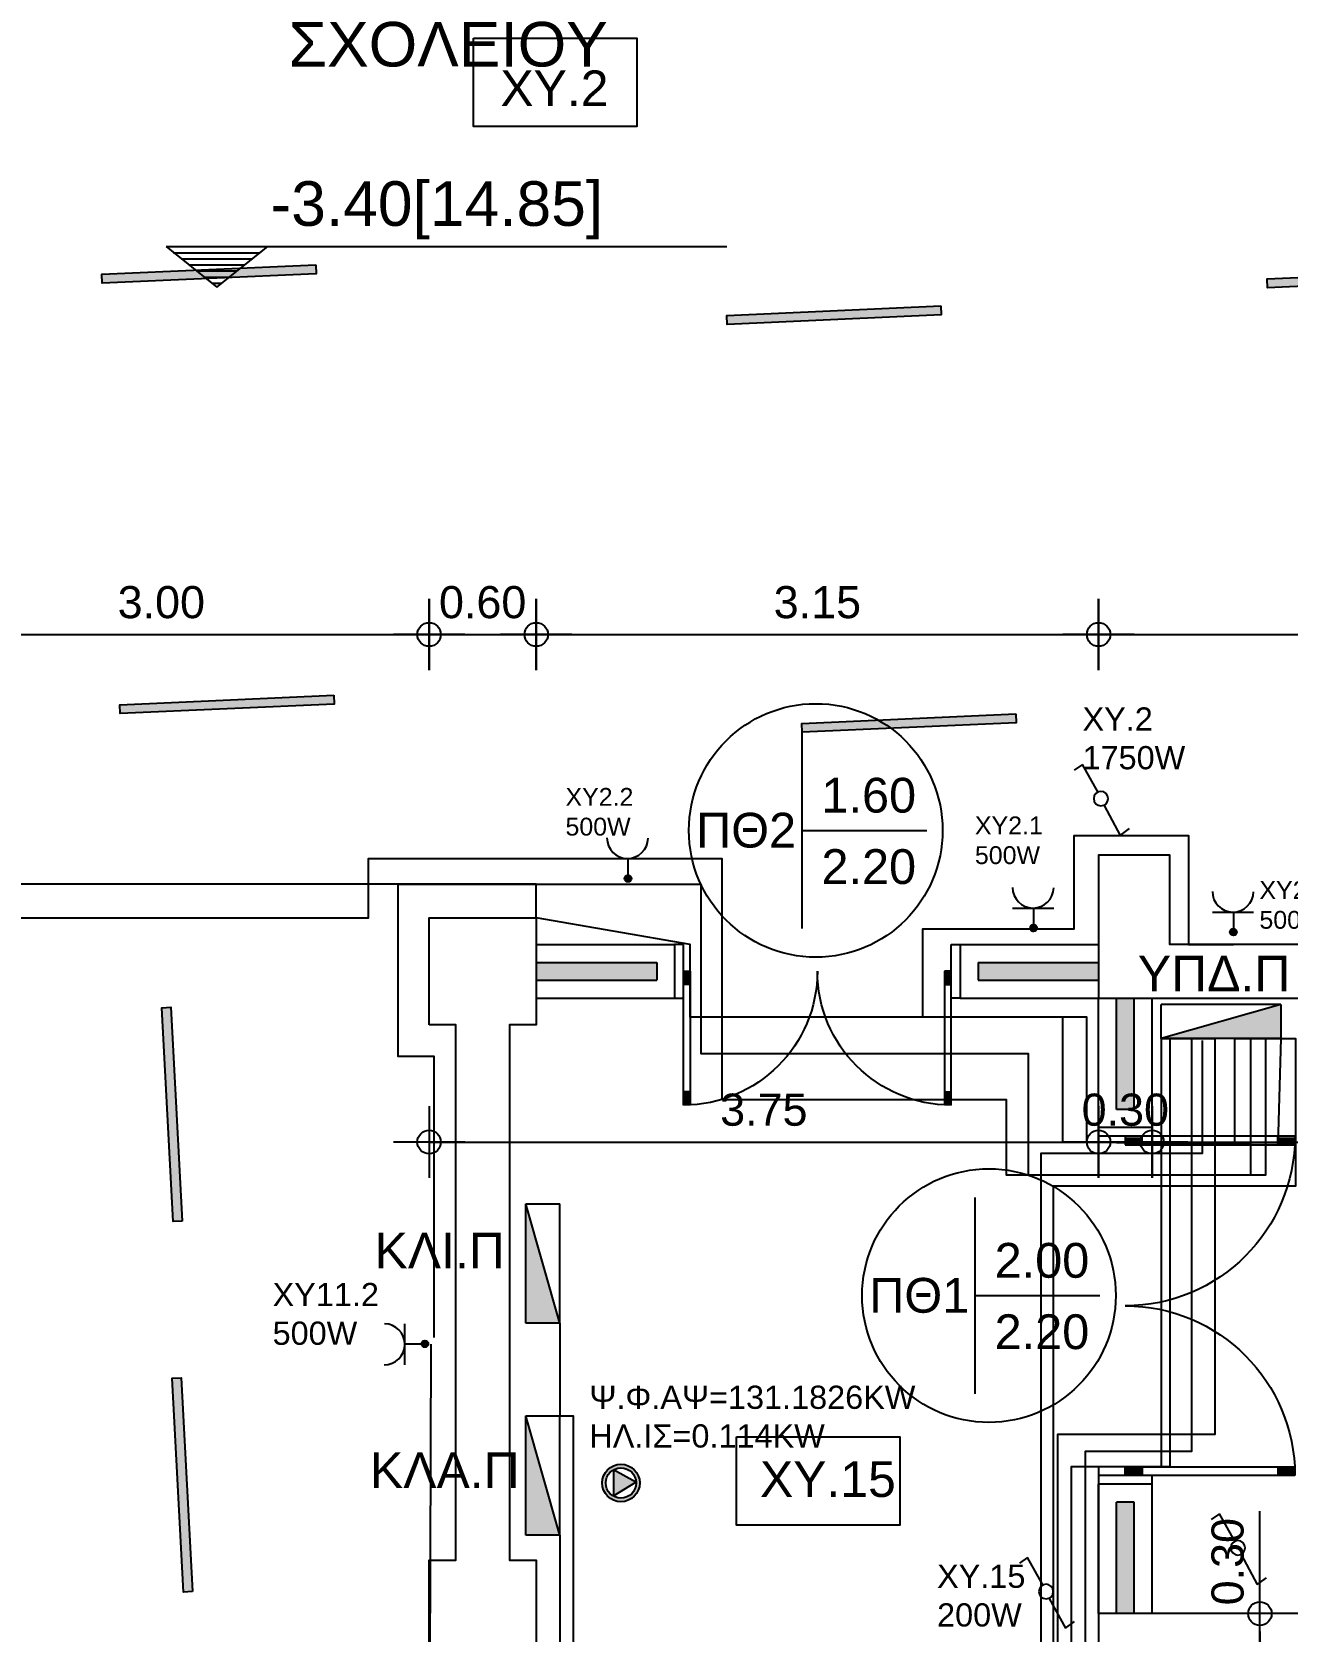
# Model space of a CAD drawing. Header units: metres. Extents: x -11 to 85, y -301 to 135.
# Drawn here: x 34.15 to 41.18, y -270.99 to -262.03 of the extents above; entities that cross this region are included whole.
import ezdxf
from ezdxf.enums import TextEntityAlignment as Align

# ---------------------------------------------------------------- set-up
doc = ezdxf.new("R2010")
doc.units = ezdxf.units.M
doc.header["$LTSCALE"] = 0.036
doc.header["$PDMODE"] = 2
for name, color, linetype in [('arxitek ypogeio', 252, 'Continuous'), ('DIMBLK', 252, 'Continuous'), ('electext', 20, 'Continuous'), ('hatch color', 252, 'Continuous'), ('HLEK-SYMBOL', 3, 'Continuous'), ('HLEK_FL001_SYMBOLS', 230, 'Continuous'), ('KYKLOFORHTES', 152, 'Continuous'), ('Parathira', 252, 'Continuous')]:
    doc.layers.add(name, color=color, linetype=linetype)
doc.styles.add('COMU-N', font='arial.ttf')
doc.styles.get("Standard").update_dxf_attribs({"font": 'arial.ttf'})
doc.styles.add('W4MS2', font='W4MS2.shx')
doc.dimstyles.new('CADWDOT', dxfattribs={"dimscale": 0.1, "dimtxt": 1.8, "dimasz": 0.08, "dimexe": 2, "dimexo": 0, "dimgap": 0.09, "dimtad": 0, "dimrnd": 0.001, "dimzin": 0, "dimdsep": 46, "dimtxsty": 'Standard', "dimblk1": 'ARTDIM', "dimblk2": 'ARTDIM', "dimsah": 1, "dimcen": 0.09, "dimdle": 0.05, "dimse1": 1, "dimse2": 1, "dimadec": 0, "dimazin": 0, "dimtfac": 1, "dimtmove": 0, "dimatfit": 3, "dimldrblk": 'ARTDIM', "dimfxl": 2, "dimtvp": 0.9999, "dimtolj": 1, "dimtzin": 0, "dimarcsym": 0})

# ---------------------------------------------------------------- blocks, each defined once
blk = doc.blocks.new('ARTDIM')
at = {"layer": 'DIMBLK'}
for p, q in [((0, -24.9975), (0, 24.9975)), ((-24.9975, 0), (24.9975, 0))]:
    blk.add_line(p, q, dxfattribs=at)
blk.add_circle((0, 0), 8.25, dxfattribs=at)
blk = doc.blocks.new('*D1570')
at = {"layer": 'arxitek ypogeio', "color": 0, "lineweight": -2}
blk.add_line((33.3817, -265.4081), (36.3657, -265.4081), dxfattribs=at)
at = {"layer": 'Defpoints', "color": 0, "transparency": 16777216}
for p in [(36.3737, -265.4081), (33.3737, -266.1271), (36.3737, -266.1271)]:
    blk.add_point(p, dxfattribs=at)
at = {"layer": 'arxitek ypogeio', "color": 0, "lineweight": -2, "xscale": 0.008, "yscale": 0.008, "zscale": 0.008, "rotation": 180}
blk.add_blockref('ARTDIM', (33.3737, -265.4081), dxfattribs=at)
at = {"layer": 'arxitek ypogeio', "color": 0, "lineweight": -2, "xscale": 0.008, "yscale": 0.008, "zscale": 0.008}
blk.add_blockref('ARTDIM', (36.3737, -265.4081), dxfattribs=at)
at = {"layer": 'arxitek ypogeio', "color": 0, "insert": (34.8737, -265.2281), "char_height": 0.18, "attachment_point": 5}
blk.add_mtext('\\A1;3.00', dxfattribs=at)
blk = doc.blocks.new('*D1571')
at = {"layer": 'arxitek ypogeio', "color": 0, "lineweight": -2}
blk.add_line((36.3817, -265.4081), (36.9657, -265.4081), dxfattribs=at)
at = {"layer": 'Defpoints', "color": 0, "transparency": 16777216}
for p in [(36.9737, -265.4081), (36.3737, -266.1271), (36.9737, -266.1271)]:
    blk.add_point(p, dxfattribs=at)
at = {"layer": 'arxitek ypogeio', "color": 0, "lineweight": -2, "xscale": 0.008, "yscale": 0.008, "zscale": 0.008, "rotation": 180}
blk.add_blockref('ARTDIM', (36.3737, -265.4081), dxfattribs=at)
at = {"layer": 'arxitek ypogeio', "color": 0, "lineweight": -2, "xscale": 0.008, "yscale": 0.008, "zscale": 0.008}
blk.add_blockref('ARTDIM', (36.9737, -265.4081), dxfattribs=at)
at = {"layer": 'arxitek ypogeio', "color": 0, "insert": (36.6737, -265.2281), "char_height": 0.18, "attachment_point": 5}
blk.add_mtext('\\A1;0.60', dxfattribs=at)
blk = doc.blocks.new('*D1572')
at = {"layer": 'arxitek ypogeio', "color": 0, "lineweight": -2}
blk.add_line((36.9817, -265.4081), (40.1157, -265.4081), dxfattribs=at)
at = {"layer": 'Defpoints', "color": 0, "transparency": 16777216}
for p in [(40.1237, -265.4081), (36.9737, -266.1271), (40.1237, -266.1271)]:
    blk.add_point(p, dxfattribs=at)
at = {"layer": 'arxitek ypogeio', "color": 0, "lineweight": -2, "xscale": 0.008, "yscale": 0.008, "zscale": 0.008, "rotation": 180}
blk.add_blockref('ARTDIM', (36.9737, -265.4081), dxfattribs=at)
at = {"layer": 'arxitek ypogeio', "color": 0, "lineweight": -2, "xscale": 0.008, "yscale": 0.008, "zscale": 0.008}
blk.add_blockref('ARTDIM', (40.1237, -265.4081), dxfattribs=at)
at = {"layer": 'arxitek ypogeio', "color": 0, "insert": (38.5487, -265.2281), "char_height": 0.18, "attachment_point": 5}
blk.add_mtext('\\A1;3.15', dxfattribs=at)
blk = doc.blocks.new('*D1573')
at = {"layer": 'arxitek ypogeio', "color": 0, "lineweight": -2}
blk.add_line((40.1317, -265.4081), (47.7657, -265.4081), dxfattribs=at)
at = {"layer": 'Defpoints', "color": 0, "transparency": 16777216}
for p in [(47.7737, -265.4081), (40.1237, -265.7771), (47.7737, -265.7771)]:
    blk.add_point(p, dxfattribs=at)
at = {"layer": 'arxitek ypogeio', "color": 0, "lineweight": -2, "xscale": 0.008, "yscale": 0.008, "zscale": 0.008, "rotation": 180}
blk.add_blockref('ARTDIM', (40.1237, -265.4081), dxfattribs=at)
at = {"layer": 'arxitek ypogeio', "color": 0, "lineweight": -2, "xscale": 0.008, "yscale": 0.008, "zscale": 0.008}
blk.add_blockref('ARTDIM', (47.7737, -265.4081), dxfattribs=at)
at = {"layer": 'arxitek ypogeio', "color": 0, "insert": (43.9487, -265.2281), "char_height": 0.18, "attachment_point": 5}
blk.add_mtext('\\A1;7.65', dxfattribs=at)
blk = doc.blocks.new('*D1615')
at = {"layer": 'arxitek ypogeio', "color": 0, "lineweight": -2}
blk.add_line((40.1317, -268.2524), (40.4157, -268.2524), dxfattribs=at)
at = {"layer": 'Defpoints', "color": 0, "transparency": 16777216}
for p in [(40.1237, -267.4193), (40.4237, -267.4455), (40.4237, -268.2524)]:
    blk.add_point(p, dxfattribs=at)
at = {"layer": 'arxitek ypogeio', "color": 0, "lineweight": -2, "xscale": 0.008, "yscale": 0.008, "zscale": 0.008, "rotation": 180}
blk.add_blockref('ARTDIM', (40.1237, -268.2524), dxfattribs=at)
at = {"layer": 'arxitek ypogeio', "color": 0, "lineweight": -2, "xscale": 0.008, "yscale": 0.008, "zscale": 0.008}
blk.add_blockref('ARTDIM', (40.4237, -268.2524), dxfattribs=at)
at = {"layer": 'arxitek ypogeio', "color": 0, "insert": (40.2737, -268.0724), "char_height": 0.18, "attachment_point": 5}
blk.add_mtext('\\A1;0.30', dxfattribs=at)
blk = doc.blocks.new('*D1616')
at = {"layer": 'arxitek ypogeio', "color": 0, "lineweight": -2}
blk.add_line((36.3817, -268.2524), (40.1157, -268.2524), dxfattribs=at)
at = {"layer": 'Defpoints', "color": 0, "transparency": 16777216}
for p in [(36.3737, -266.9955), (40.1237, -266.9955), (40.1237, -268.2524)]:
    blk.add_point(p, dxfattribs=at)
at = {"layer": 'arxitek ypogeio', "color": 0, "lineweight": -2, "xscale": 0.008, "yscale": 0.008, "zscale": 0.008, "rotation": 180}
blk.add_blockref('ARTDIM', (36.3737, -268.2524), dxfattribs=at)
at = {"layer": 'arxitek ypogeio', "color": 0, "lineweight": -2, "xscale": 0.008, "yscale": 0.008, "zscale": 0.008}
blk.add_blockref('ARTDIM', (40.1237, -268.2524), dxfattribs=at)
at = {"layer": 'arxitek ypogeio', "color": 0, "insert": (38.2487, -268.0724), "char_height": 0.18, "attachment_point": 5}
blk.add_mtext('\\A1;3.75', dxfattribs=at)
blk = doc.blocks.new('*D1617')
at = {"layer": 'arxitek ypogeio', "color": 0, "lineweight": -2}
blk.add_line((40.4317, -268.2524), (47.4657, -268.2524), dxfattribs=at)
at = {"layer": 'Defpoints', "color": 0, "transparency": 16777216}
for p in [(40.4237, -267.4455), (47.4737, -267.4455), (47.4737, -268.2524)]:
    blk.add_point(p, dxfattribs=at)
at = {"layer": 'arxitek ypogeio', "color": 0, "lineweight": -2, "xscale": 0.008, "yscale": 0.008, "zscale": 0.008, "rotation": 180}
blk.add_blockref('ARTDIM', (40.4237, -268.2524), dxfattribs=at)
at = {"layer": 'arxitek ypogeio', "color": 0, "lineweight": -2, "xscale": 0.008, "yscale": 0.008, "zscale": 0.008}
blk.add_blockref('ARTDIM', (47.4737, -268.2524), dxfattribs=at)
at = {"layer": 'arxitek ypogeio', "color": 0, "insert": (43.9487, -268.0724), "char_height": 0.18, "attachment_point": 5}
blk.add_mtext('\\A1;7.05', dxfattribs=at)
blk = doc.blocks.new('A$C0F035EE8')
at = {"layer": 'Parathira'}
for p, q in [((-0.3, 0), (-0.3, -0.05)), ((0, -0.05), (0, 0)), ((-1.1, -0.05), (-0.15, -0.05)), ((-1.005, -0.0595), (-1.1, -0.0595)), ((-1.005, -0.069), (-1.0998, -0.069)), ((-1.005, -0.0785), (-1.0996, -0.0785)), ((-1.005, -0.088), (-1.0992, -0.088)), ((-1.005, -0.0975), (-1.005, -0.05)), ((-0.3, -0.05), (0, -0.05)), ((-0.245, -0.0975), (-0.245, -0.05)), ((-0.15, -0.0595), (-0.245, -0.0595)), ((-0.15, -0.069), (-0.245, -0.069)), ((-0.15, -0.0785), (-0.245, -0.0785)), ((-0.15, -0.088), (-0.245, -0.088)), ((-0.15, -0.05), (-0.15, -0.0975)), ((-0.15, -0.0975), (-1.0988, -0.0975)), ((-1.005, -1.9405), (-1.1, -1.9405)), ((-1.1, -1.95), (-0.15, -1.95)), ((-1.005, -1.931), (-1.0998, -1.931)), ((-1.005, -1.9215), (-1.0996, -1.9215)), ((-1.005, -1.912), (-1.0992, -1.912)), ((-0.15, -1.9025), (-1.0988, -1.9025)), ((-1.005, -1.9025), (-1.005, -1.95)), ((-0.3, -2), (-0.3, -1.95)), ((-0.3, -1.95), (0, -1.95)), ((-0.245, -1.9025), (-0.245, -1.95)), ((-0.15, -1.912), (-0.245, -1.912)), ((-0.15, -1.9215), (-0.245, -1.9215)), ((-0.15, -1.931), (-0.245, -1.931)), ((-0.15, -1.9405), (-0.245, -1.9405)), ((-0.15, -1.95), (-0.15, -1.9025)), ((0, -1.95), (0, -2))]:
    blk.add_line(p, q, dxfattribs=at)
for centre, start, end in [((-0.15, -0.05), 180, 270), ((-0.15, -1.95), 90, 180)]:
    blk.add_arc(centre, 0.95, start, end, dxfattribs=at)
blk = doc.blocks.new('A$C31B96D1E')
at = {"layer": 'Parathira'}
for p, q in [((0.05, 0.6), (0.05, -0.15)), ((0.0575, 0.525), (0.0575, 0.6)), ((0.065, 0.525), (0.065, 0.5998)), ((0.0725, 0.525), (0.0725, 0.5997)), ((0.08, 0.525), (0.08, 0.5994)), ((0.0875, -0.15), (0.0875, 0.5991)), ((1.5125, -0.15), (1.5125, 0.5991)), ((1.52, 0.525), (1.52, 0.5994)), ((1.5275, 0.525), (1.5275, 0.5997)), ((1.535, 0.525), (1.535, 0.5998)), ((1.5425, 0.525), (1.5425, 0.6)), ((1.55, 0.6), (1.55, -0.15)), ((0.0875, 0.525), (0.05, 0.525)), ((1.5125, 0.525), (1.55, 0.525)), ((0, 0), (0.05, 0)), ((0.05, 0), (0.05, -0.3)), ((1.6, 0), (1.55, 0)), ((1.55, 0), (1.55, -0.3)), ((0.0875, -0.075), (0.05, -0.075)), ((0.0575, -0.15), (0.0575, -0.075)), ((0.065, -0.15), (0.065, -0.075)), ((0.0725, -0.15), (0.0725, -0.075)), ((0.08, -0.15), (0.08, -0.075)), ((1.5125, -0.075), (1.55, -0.075)), ((1.52, -0.15), (1.52, -0.075)), ((1.5275, -0.15), (1.5275, -0.075)), ((1.535, -0.15), (1.535, -0.075)), ((1.5425, -0.15), (1.5425, -0.075)), ((0.05, -0.15), (0.0875, -0.15)), ((1.55, -0.15), (1.5125, -0.15)), ((0.05, -0.3), (0, -0.3)), ((1.55, -0.3), (1.6, -0.3))]:
    blk.add_line(p, q, dxfattribs=at)
for centre, start, end in [((0.05, -0.15), 0, 90), ((1.55, -0.15), 90, 180)]:
    blk.add_arc(centre, 0.75, start, end, dxfattribs=at)
blk = doc.blocks.new('*D1447')
at = {"layer": 'arxitek ypogeio', "color": 0, "lineweight": -2}
for p, q in [((41.0274, -270.8955), (41.0274, -270.3209)), ((41.0274, -271.1875), (41.0274, -270.9035))]:
    blk.add_line(p, q, dxfattribs=at)
at = {"layer": 'Defpoints', "color": 0, "transparency": 16777216}
for p in [(41.0274, -270.8955), (41.2308, -270.8955), (41.2308, -271.1955)]:
    blk.add_point(p, dxfattribs=at)
at = {"layer": 'arxitek ypogeio', "color": 0, "lineweight": -2, "xscale": 0.008, "yscale": 0.008, "zscale": 0.008}
for p, rotation in [((41.0274, -270.8955), 90), ((41.0274, -271.1955), 270)]:
    blk.add_blockref('ARTDIM', p, dxfattribs=dict(at, rotation=rotation))
at = {"layer": 'arxitek ypogeio', "color": 0, "insert": (40.8474, -270.6042), "char_height": 0.18, "attachment_point": 5, "rotation": 90}
blk.add_mtext('\\A1;0.30', dxfattribs=at)
blk = doc.blocks.new('gJ6_a28')
at = {"layer": 'HLEK-SYMBOL', "color": 0, "linetype": 'Continuous'}
for p, q in [((-0.67, 0), (-0.67, 0.19)), ((-0.67, 0.19), (0, 0.19)), ((-0.67, 0), (0, 0.19)), ((0, 0.19), (0, 0)), ((-0.67, 0), (0, 0))]:
    blk.add_line(p, q, dxfattribs=at)
at = {"layer": 'HLEK-SYMBOL', "color": 0}
blk.add_solid([(-0.67, 0.19), (0, 0.19), (-0.67, 0)], dxfattribs=at)
at = {"layer": 'HLEK-SYMBOL', "color": 0, "style": 'W4MS2', "flags": 8}
blk.add_attdef('NODE_NUMBER', (0.018, 0.0914), '', height=0.1, dxfattribs=at)
blk.add_attdef('NODE_NUMBER', (0.018, 0.0914), '', height=0.1, dxfattribs=at)
blk = doc.blocks.new('gJ6_a14')
at = {"linetype": 'Continuous'}
for p, q in [((-0.1176, 0.1119), (0.113, 0.1119)), ((0, 0.1119), (0, 0))]:
    blk.add_line(p, q, dxfattribs=at)
blk.add_arc((-0.0023, 0.2279), 0.1153, 180, 358.95657, dxfattribs=at)
blk = doc.blocks.new('*X1779')
at = {"color": 0}
for p, q in [((15.598, 2.587), (15.737, 2.727)), ((15.598, 2.622), (15.702, 2.727)), ((15.601, 2.607), (15.609, 2.616)), ((15.604, 2.646), (15.605, 2.647)), ((15.605, 2.559), (15.765, 2.719)), ((15.605, 2.577), (15.614, 2.585)), ((15.609, 2.652), (15.618, 2.66)), ((15.611, 2.547), (15.618, 2.554)), ((15.614, 2.621), (15.623, 2.63)), ((15.617, 2.536), (15.789, 2.707)), ((15.618, 2.59), (15.627, 2.599)), ((15.623, 2.665), (15.631, 2.674)), ((15.623, 2.559), (15.631, 2.568)), ((15.627, 2.634), (15.636, 2.643)), ((15.627, 2.528), (15.636, 2.537)), ((15.631, 2.603), (15.64, 2.612)), ((15.633, 2.516), (15.808, 2.691)), ((15.636, 2.678), (15.645, 2.687)), ((15.636, 2.572), (15.645, 2.581)), ((15.64, 2.647), (15.649, 2.656)), ((15.64, 2.541), (15.649, 2.55)), ((15.645, 2.616), (15.654, 2.625)), ((15.645, 2.51), (15.654, 2.519)), ((15.649, 2.691), (15.658, 2.7)), ((15.649, 2.585), (15.658, 2.594)), ((15.653, 2.501), (15.824, 2.672)), ((15.654, 2.66), (15.662, 2.669)), ((15.654, 2.554), (15.662, 2.563)), ((15.658, 2.63), (15.667, 2.638)), ((15.658, 2.523), (15.667, 2.532)), ((15.662, 2.705), (15.671, 2.714)), ((15.662, 2.599), (15.671, 2.607)), ((15.664, 2.494), (15.671, 2.501)), ((15.667, 2.674), (15.676, 2.683)), ((15.667, 2.568), (15.676, 2.577)), ((15.671, 2.643), (15.68, 2.652)), ((15.671, 2.537), (15.68, 2.546)), ((15.676, 2.718), (15.678, 2.721)), ((15.676, 2.489), (15.836, 2.648)), ((15.676, 2.612), (15.685, 2.621)), ((15.676, 2.506), (15.685, 2.515)), ((15.68, 2.687), (15.689, 2.696)), ((15.68, 2.581), (15.689, 2.59)), ((15.685, 2.656), (15.693, 2.665)), ((15.685, 2.55), (15.693, 2.559)), ((15.689, 2.625), (15.698, 2.634)), ((15.689, 2.519), (15.698, 2.528)), ((15.693, 2.7), (15.702, 2.709)), ((15.693, 2.594), (15.702, 2.603)), ((15.693, 2.488), (15.702, 2.497)), ((15.698, 2.669), (15.707, 2.678)), ((15.698, 2.563), (15.707, 2.572)), ((15.702, 2.638), (15.711, 2.647)), ((15.702, 2.532), (15.711, 2.541)), ((15.705, 2.482), (15.843, 2.62)), ((15.707, 2.714), (15.715, 2.722)), ((15.707, 2.607), (15.715, 2.616)), ((15.707, 2.501), (15.715, 2.51)), ((15.711, 2.683), (15.72, 2.691)), ((15.711, 2.577), (15.72, 2.585)), ((15.715, 2.652), (15.724, 2.66)), ((15.715, 2.546), (15.724, 2.554)), ((15.72, 2.727), (15.721, 2.728)), ((15.72, 2.621), (15.729, 2.63)), ((15.72, 2.515), (15.729, 2.523)), ((15.724, 2.696), (15.733, 2.705)), ((15.724, 2.59), (15.733, 2.599)), ((15.724, 2.484), (15.733, 2.493)), ((15.729, 2.665), (15.738, 2.674)), ((15.729, 2.559), (15.738, 2.568)), ((15.733, 2.634), (15.742, 2.643)), ((15.733, 2.528), (15.742, 2.537)), ((15.738, 2.709), (15.746, 2.718)), ((15.738, 2.603), (15.746, 2.612)), ((15.738, 2.497), (15.746, 2.506)), ((15.741, 2.482), (15.842, 2.584)), ((15.742, 2.678), (15.751, 2.687)), ((15.742, 2.572), (15.751, 2.581)), ((15.746, 2.647), (15.755, 2.656)), ((15.746, 2.541), (15.755, 2.55)), ((15.751, 2.722), (15.752, 2.724)), ((15.751, 2.616), (15.76, 2.625)), ((15.751, 2.51), (15.76, 2.519)), ((15.755, 2.691), (15.764, 2.7)), ((15.755, 2.585), (15.764, 2.594)), ((15.76, 2.66), (15.768, 2.669)), ((15.76, 2.554), (15.768, 2.563)), ((15.764, 2.63), (15.773, 2.638)), ((15.764, 2.523), (15.773, 2.532)), ((15.768, 2.705), (15.777, 2.714)), ((15.768, 2.599), (15.777, 2.607)), ((15.768, 2.493), (15.777, 2.501)), ((15.773, 2.674), (15.782, 2.683)), ((15.773, 2.568), (15.782, 2.577)), ((15.777, 2.643), (15.786, 2.652)), ((15.777, 2.537), (15.786, 2.546)), ((15.782, 2.612), (15.791, 2.621)), ((15.782, 2.506), (15.791, 2.515)), ((15.786, 2.687), (15.795, 2.696)), ((15.786, 2.581), (15.795, 2.59)), ((15.791, 2.656), (15.799, 2.665)), ((15.791, 2.55), (15.799, 2.559)), ((15.795, 2.625), (15.804, 2.634)), ((15.795, 2.519), (15.804, 2.528)), ((15.799, 2.594), (15.808, 2.603)), ((15.804, 2.669), (15.813, 2.678)), ((15.804, 2.563), (15.813, 2.572)), ((15.808, 2.638), (15.817, 2.647)), ((15.808, 2.532), (15.817, 2.541)), ((15.813, 2.607), (15.822, 2.616)), ((15.817, 2.577), (15.826, 2.585)), ((15.822, 2.652), (15.83, 2.66)), ((15.822, 2.546), (15.83, 2.554)), ((15.826, 2.621), (15.835, 2.63)), ((15.83, 2.59), (15.839, 2.599)), ((15.835, 2.559), (15.835, 2.56)), ((15.839, 2.634), (15.84, 2.635)), ((15.844, 2.603), (15.844, 2.603))]:
    blk.add_line(p, q, dxfattribs=at)
blk = doc.blocks.new('GJ6_A78')
at = {"layer": 'HLEK-SYMBOL', "color": 0, "linetype": 'Continuous'}
blk.add_circle((0, 0), 0.0989, dxfattribs=at)
at = {"layer": 'HLEK-SYMBOL', "color": 0, "xscale": 0.8, "yscale": 0.8, "zscale": 0.8}
blk.add_blockref('*X1779', (-12.576, -2.084), dxfattribs=at)
blk = doc.blocks.new('priza')
at = {"layer": 'HLEK_FL001_SYMBOLS', "rotation": 180}
blk.add_blockref('gJ6_a14', (87.4, -100.4952), dxfattribs=at)
at = {"layer": 'HLEK_FL001_SYMBOLS', "xscale": 0.1951472641207488, "yscale": 0.1951472641207488, "zscale": 0.1951472641207488}
blk.add_blockref('GJ6_A78', (87.4, -100.4953), dxfattribs=at)
blk = doc.blocks.new('lampes fthorismou 120')
at = {"layer": 'hatch color'}
blk.add_hatch(color=181, dxfattribs=at).paths.add_polyline_path([(84.1811, -99.2639), (84.1811, -99.2139), (85.3811, -99.2139), (85.3811, -99.2639)])
at = {"layer": 'HLEK_FL001_SYMBOLS'}
blk.add_lwpolyline([(84.1811, -99.2639), (84.1811, -99.2139), (85.3811, -99.2139), (85.3811, -99.2639)], close=True, dxfattribs=at)
blk = doc.blocks.new('gJ6_a3')
at = {"linetype": 'Continuous'}
for p, q in [((-0.111, 0.1868), (-0.0592, 0.2092)), ((-0.0239, 0.0342), (-0.111, 0.1868)), ((0.0232, -0.035), (0.1196, -0.1998)), ((0.1196, -0.1998), (0.0608, -0.2242))]:
    blk.add_line(p, q, dxfattribs=at)
blk.add_circle((-0.0004, -0.0004), 0.0405, dxfattribs=at)
blk = doc.blocks.new('neos kykloforitis')
at = {"layer": 'KYKLOFORHTES'}
h = blk.add_hatch(color=256, dxfattribs=at)
edge = h.paths.add_edge_path()
edge.add_ellipse((60.491, -100.7498), major_axis=(0.1053, 0), ratio=0.999848, start_angle=0, end_angle=360)
edge = h.paths.add_edge_path(flags=16)
edge.add_ellipse((60.491, -100.7498), major_axis=(0.0851, 0), ratio=0.999848, start_angle=0, end_angle=360)
blk.add_hatch(color=256, dxfattribs=at).paths.add_polyline_path([(60.4503, -100.676), (60.4503, -100.8221), (60.5753, -100.7462)])
for p, q in [((60.4503, -100.676), (60.4503, -100.8221)), ((60.5753, -100.7462), (60.4503, -100.676)), ((60.4503, -100.8221), (60.5753, -100.7462))]:
    blk.add_line(p, q, dxfattribs=at)
at = {"layer": 'KYKLOFORHTES', "extrusion": (0, -0.017452, 0.999848)}
for radius in [0.1053, 0.0851]:
    blk.add_circle((60.491, -100.7344, 1.8108), radius, dxfattribs=at)

msp = doc.modelspace()

# ---------------------------------------------------------------- hatches: boundary and pattern name
at = {"layer": 'arxitek ypogeio'}
for points in [[(37.6487, -267.2455), (36.9737, -267.2455), (36.9737, -267.3455), (37.6487, -267.3455)], [(40.1237, -267.2455), (39.4487, -267.2455), (39.4487, -267.3455), (40.1237, -267.3455)], [(40.3237, -267.4455), (40.2237, -267.4455), (40.2237, -268.0705), (40.3237, -268.0705)]]:
    msp.add_hatch(color=256, dxfattribs=at).paths.add_polyline_path(points)
h = msp.add_hatch(color=256, dxfattribs=at)
h.paths.add_polyline_path([(40.3237, -270.2705), (40.2237, -270.2705), (40.2237, -270.4666), (40.3237, -270.4666)])
h.paths.add_polyline_path([(40.3237, -270.4666), (40.2237, -270.4666), (40.2237, -270.8955), (40.3237, -270.8955)])

# ---------------------------------------------------------------- linework, layer by layer
for p, q in [((34.8999, -263.2342), (35.185, -263.4623)), ((34.8999, -263.2342), (38.0413, -263.2342)), ((34.9427, -263.2684), (35.4274, -263.2684)), ((35.185, -263.4623), (35.4701, -263.2342)), ((34.9855, -263.3026), (35.3846, -263.3026)), ((35.0282, -263.3368), (35.3418, -263.3368)), ((35.071, -263.371), (35.2991, -263.371)), ((35.1138, -263.4053), (35.2563, -263.4053)), ((35.1565, -263.4395), (35.2135, -263.4395)), ((38.4616, -265.9563), (38.4616, -267.0563)), ((38.4616, -266.5063), (39.1616, -266.5063)), ((36.9737, -267.1455), (37.7487, -267.1455)), ((37.7487, -267.1455), (37.7487, -267.4455)), ((39.3487, -267.1455), (39.3487, -267.4455)), ((39.3487, -267.1455), (40.1237, -267.1455)), ((36.9737, -267.2455), (37.6487, -267.2455)), ((37.6487, -267.2455), (37.6487, -267.3455)), ((39.4487, -267.2455), (40.1237, -267.2455)), ((39.4487, -267.2455), (39.4487, -267.3455)), ((36.9737, -267.3455), (37.6487, -267.3455)), ((39.4487, -267.3455), (40.1237, -267.3455)), ((36.9737, -267.4455), (37.7487, -267.4455)), ((39.3487, -267.4455), (40.1237, -267.4455)), ((40.1237, -268.1705), (40.1237, -267.4455)), ((40.2237, -268.0705), (40.2237, -267.4455)), ((40.3237, -268.0705), (40.3237, -267.4455)), ((40.4237, -268.1705), (40.4237, -267.4455)), ((40.3237, -268.0705), (40.2237, -268.0705)), ((40.4237, -268.1705), (40.1237, -268.1705)), ((39.4316, -268.5631), (39.4316, -269.6631)), ((39.4316, -269.1131), (40.1316, -269.1131)), ((40.1237, -270.8955), (40.1237, -270.1705)), ((40.4237, -270.1705), (40.1237, -270.1705)), ((40.4237, -270.8955), (40.4237, -270.1705)), ((40.3237, -270.2705), (40.2237, -270.2705)), ((40.2237, -270.8955), (40.2237, -270.2705)), ((40.3237, -270.8955), (40.3237, -270.2705))]:
    msp.add_line(p, q, dxfattribs=at)
msp.add_lwpolyline([(47.7737, -271.1955), (47.7737, -267.1455), (43.8737, -267.1455), (43.8737, -266.6455), (43.5737, -266.6455), (43.5737, -267.1455), (40.5237, -267.1455), (40.5237, -266.6455), (40.1237, -266.6455), (40.1237, -267.4455), (47.4737, -267.4455), (47.4737, -270.8955), (40.1237, -270.8955), (40.1237, -271.1955), (42.3237, -271.1955), (42.3237, -272.6955), (40.1237, -272.6955), (40.1237, -273.5955), (40.4237, -273.5955), (40.4237, -272.9955), (42.6237, -272.9955), (42.6237, -271.1955), (47.4737, -271.1955)], dxfattribs=at)
msp.add_lwpolyline([(36.3737, -267.5955), (36.3737, -266.9955), (36.9737, -266.9955), (36.9737, -267.5955), (36.8237, -267.5955), (36.8237, -270.5955), (36.9737, -270.5955), (36.9737, -271.1955), (36.8237, -271.1955), (36.8237, -274.1955), (36.5237, -274.1955), (36.5237, -271.1955), (36.3737, -271.1955), (36.3737, -270.5955), (36.5237, -270.5955), (36.5237, -267.5955)], close=True, dxfattribs=at)
for centre in [(38.5397, -266.5063), (39.5097, -269.1131)]:
    msp.add_circle(centre, 0.7105, dxfattribs=at)
at = {"layer": 'electext'}
for points in [[(36.6226, -262.0666), (37.537, -262.0666), (37.537, -262.5614), (36.6226, -262.5614)], [(38.0959, -269.9047), (39.0103, -269.9047), (39.0103, -270.3995), (38.0959, -270.3995)]]:
    msp.add_lwpolyline(points, close=True, dxfattribs=at)
at = {"layer": 'HLEK_FL001_SYMBOLS'}
msp.add_line((36.3832, -269.3859), (36.35, -280.8299), dxfattribs=at)
for points in [[(40.8843, -267.6721), (41.1448, -267.6721), (41.1287, -268.268), (39.9237, -268.2524), (39.9237, -267.5531), (37.8362, -267.5531), (37.8362, -267.1455), (36.9737, -266.9955), (36.9737, -266.8073), (25.8737, -266.8073), (25.8737, -266.1007)], [(40.8843, -267.6721), (40.8843, -268.268), (40.0577, -268.2524), (40.0577, -267.5531), (39.1392, -267.5531), (39.1392, -267.0578), (39.9879, -267.0578), (39.9879, -266.5338), (40.6268, -266.5338), (40.6268, -267.1455), (40.8789, -267.1455)], [(26.3325, -269.5888), (26.3325, -266.9955), (36.0339, -266.9955), (36.0339, -266.8073), (36.0339, -266.6633), (37.8467, -266.6633), (38.0131, -266.6633), (38.0131, -268.0142), (39.6057, -268.0142), (39.6057, -268.4371), (40.9772, -268.4371), (40.9772, -267.6721)], [(36.4028, -269.3484), (36.4028, -267.7728), (36.1998, -267.7728), (36.1998, -266.8073), (37.896, -266.8073), (37.896, -267.7572), (39.7288, -267.7572), (39.7288, -268.4371), (41.0607, -268.4371), (41.0607, -267.6721)], [(40.4748, -267.6721), (40.7742, -267.6721), (40.7742, -269.8914), (39.8941, -269.8914), (39.8941, -281.297), (38.6862, -281.297), (38.6862, -281.8261), (39.466, -281.8261)], [(41.1448, -267.6721), (41.2263, -267.6721), (41.2263, -268.5006), (39.87, -268.5006), (39.87, -278.3268)], [(40.5237, -267.6721), (40.5237, -270.073), (40.1237, -270.073), (39.9699, -270.073), (39.9699, -276.0323), (39.9699, -276.382), (40.7555, -276.382), (40.7555, -275.1411)], [(40.4748, -267.6721), (40.6436, -267.6721), (40.6436, -269.9866), (40.0496, -269.9866), (40.0496, -279.143), (40.6863, -279.143), (40.6863, -278.4995)], [(40.4748, -267.6721), (40.4748, -270.073), (40.1237, -270.073), (40.1237, -273.6455), (40.5719, -273.6455), (40.5719, -273.2449)], [(40.7043, -267.6829), (40.7043, -268.317), (39.8, -268.317), (39.8, -275.4673), (25.1033, -275.4673), (25.1033, -282.5639), (26.4676, -282.5639)], [(37.1058, -269.2684), (37.1058, -269.7863), (37.1816, -269.7863), (37.1816, -275.9087), (25.47, -275.9087), (25.3737, -282.1732), (26.2816, -282.1732)], [(37.1058, -270.4563), (37.1058, -271.4099), (37.1816, -271.4099), (37.3039, -271.4099), (37.3039, -275.7923), (25.3574, -275.7923), (25.2391, -282.1732), (26.2816, -282.1732)]]:
    msp.add_lwpolyline(points, dxfattribs=at)

# ---------------------------------------------------------------- block references
at = {"layer": 'arxitek ypogeio', "xscale": -1, "rotation": 180}
msp.add_blockref('A$C31B96D1E', (37.7487, -267.4455), dxfattribs=at)
at = {"layer": 'arxitek ypogeio', "xscale": -1}
msp.add_blockref('A$C0F035EE8', (40.1237, -268.1705), dxfattribs=at)
at = {"layer": 'HLEK_FL001_SYMBOLS'}
for name, p, rotation in [('lampes fthorismou 120', (124.2507, -358.7589), 182.548438881226), ('lampes fthorismou 120', (130.7777, -358.7844), 182.548438881226), ('lampes fthorismou 120', (127.7516, -358.9895), 182.548438881226), ('lampes fthorismou 120', (124.3517, -361.1708), 182.548438881226), ('lampes fthorismou 120', (128.1719, -361.2757), 182.548438881226), ('priza', (124.8874, -367.2711), 180), ('priza', (127.1596, -367.5488), 180), ('priza', (128.2788, -367.5714), 180), ('lampes fthorismou 120', (-59.6675, -358.0252), 93.04148662656519), ('gJ6_a28', (40.4748, -267.4821), 180), ('gJ6_a28', (37.1058, -268.5984), 90), ('priza', (136.8453, -181.9836), 270), ('lampes fthorismou 120', (-59.609, -360.1013), 93.04148662656519), ('gJ6_a28', (37.1058, -269.7863), 90)]:
    msp.add_blockref(name, p, dxfattribs=dict(at, rotation=rotation))
at = {"layer": 'HLEK_FL001_SYMBOLS', "xscale": -1, "rotation": 58.82811736932428}
for p in [(40.1363, -266.3281), (40.9038, -270.5269), (39.8288, -270.7719)]:
    msp.add_blockref('gJ6_a3', p, dxfattribs=at)
at = {"layer": 'KYKLOFORHTES'}
msp.add_blockref('neos kykloforitis', (-23.0428, -169.4127), dxfattribs=at)

# ---------------------------------------------------------------- texts
at = {"layer": 'arxitek ypogeio', "style": 'COMU-N'}
msp.add_text('ΣΧΟΛΕΙΟΥ', height=0.25, dxfattribs=at).set_placement((35.5866, -262.2251))
msp.add_attdef('-3.40[14.85]', (35.485, -263.1181), '±0.00', height=0.25, dxfattribs=at)
for tag, text, p in [('1.60', '0.90', (38.8366, -266.4063)), ('ΠΘ2', '2.20', (38.1493, -266.6023)), ('2.20', '2.20', (38.8366, -266.8063)), ('2.00', '0.90', (39.8066, -269.0131)), ('ΠΘ1', '2.20', (39.1193, -269.2091)), ('2.20', '2.20', (39.8066, -269.4131))]:
    msp.add_attdef(tag, text=text, height=0.195, dxfattribs=at).set_placement(p, align=Align.CENTER)
at = {"layer": 'electext', "style": 'COMU-N'}
for s, p in [('ΧΥ.2', (36.7727, -262.4472)), ('ΥΠΔ.Π', (40.3438, -267.4086)), ('ΚΛI.Π', (36.0679, -268.9611)), ('ΚΛA.Π', (36.0426, -270.1922)), ('ΧΥ.15', (38.227, -270.2417))]:
    msp.add_text(s, height=0.2, dxfattribs=at).set_placement(p)
at = {"layer": 'HLEK_FL001_SYMBOLS', "attachment_point": 1, "style": 'COMU-N'}
for s, width, insert, char_height in [('XY.2\\P1750W', 0.836643, (40.0339, -265.8168), 0.13), ('ΧΥ2.2\\P500W', 0.273591, (37.1376, -266.2682), 0.1), ('ΧΥ2.1\\P500W', 0.273591, (39.4311, -266.428), 0.1), ('ΧΥ2.1\\P500W', 0.273591, (41.0248, -266.7905), 0.1), ('ΧΥ11.2 \\P500W', 1.85829, (35.4969, -269.0423), 0.13), ('Ψ.Φ.ΑΨ=131.1826KW\\PΗΛ.ΙΣ=0.114ΚW', 1.262537, (37.2715, -269.6179), 0.13), ('XY.15\\P200W', 0.421486, (39.2192, -270.6209), 0.13)]:
    msp.add_mtext_dynamic_manual_height_columns(s, width=width, gutter_width=0.65, heights=[0], dxfattribs=dict(at, insert=insert, char_height=char_height))

# ---------------------------------------------------------------- dimensions: what is measured, and where the dimension line sits
at = {"layer": 'arxitek ypogeio'}
for base, p1, p2, picture, middle in [((36.3737, -265.4081), (33.3737, -266.1271), (36.3737, -266.1271), '*D1570', (34.8737, -265.2281)), ((40.1237, -265.4081), (36.9737, -266.1271), (40.1237, -266.1271), '*D1572', (38.5487, -265.2281)), ((47.7737, -265.4081), (40.1237, -265.7771), (47.7737, -265.7771), '*D1573', (43.9487, -265.2281)), ((40.1237, -268.2524), (36.3737, -266.9955), (40.1237, -266.9955), '*D1616', (38.2487, -268.0724)), ((47.4737, -268.2524), (40.4237, -267.4455), (47.4737, -267.4455), '*D1617', (43.9487, -268.0724))]:
    dim = msp.add_linear_dim(base=base, p1=p1, p2=p2, dimstyle='CADWDOT', dxfattribs=at)
    dim.commit()
    dim.dimension.update_dxf_attribs({"geometry": picture, "text_midpoint": middle})
for base, p1, p2, picture, middle in [((36.9737, -265.4081), (36.3737, -266.1271), (36.9737, -266.1271), '*D1571', (36.6737, -265.4081)), ((40.4237, -268.2524), (40.1237, -267.4193), (40.4237, -267.4455), '*D1615', (40.2737, -268.2524))]:
    dim = msp.add_linear_dim(base=base, p1=p1, p2=p2, dimstyle='CADWDOT', dxfattribs=at)
    dim.commit()
    dim.dimension.update_dxf_attribs({"geometry": picture, "text_midpoint": middle, "dimtype": 160})
dim = msp.add_linear_dim(base=(41.0274, -270.8955), p1=(41.2308, -271.1955), p2=(41.2308, -270.8955), angle=90, dimstyle='CADWDOT', dxfattribs=at)
dim.commit()
dim.dimension.update_dxf_attribs({"geometry": '*D1447', "text_midpoint": (40.8474, -270.6042)})

doc.saveas('drawing.dxf')
